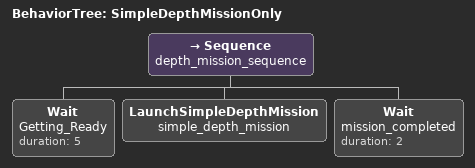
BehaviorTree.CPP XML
<?xml version="1.0" encoding="UTF-8"?>
<root BTCPP_format="4" main_tree_to_execute="SimpleDepthMissionOnly">
    <BehaviorTree ID="SimpleDepthMissionOnly">
        <Sequence name="depth_mission_sequence">
            <Wait name="Getting_Ready" duration="5"/>
            <LaunchSimpleDepthMission name="simple_depth_mission"/>
            <Wait name="mission_completed" duration="2"/>
        </Sequence>
    </BehaviorTree>

</root>
